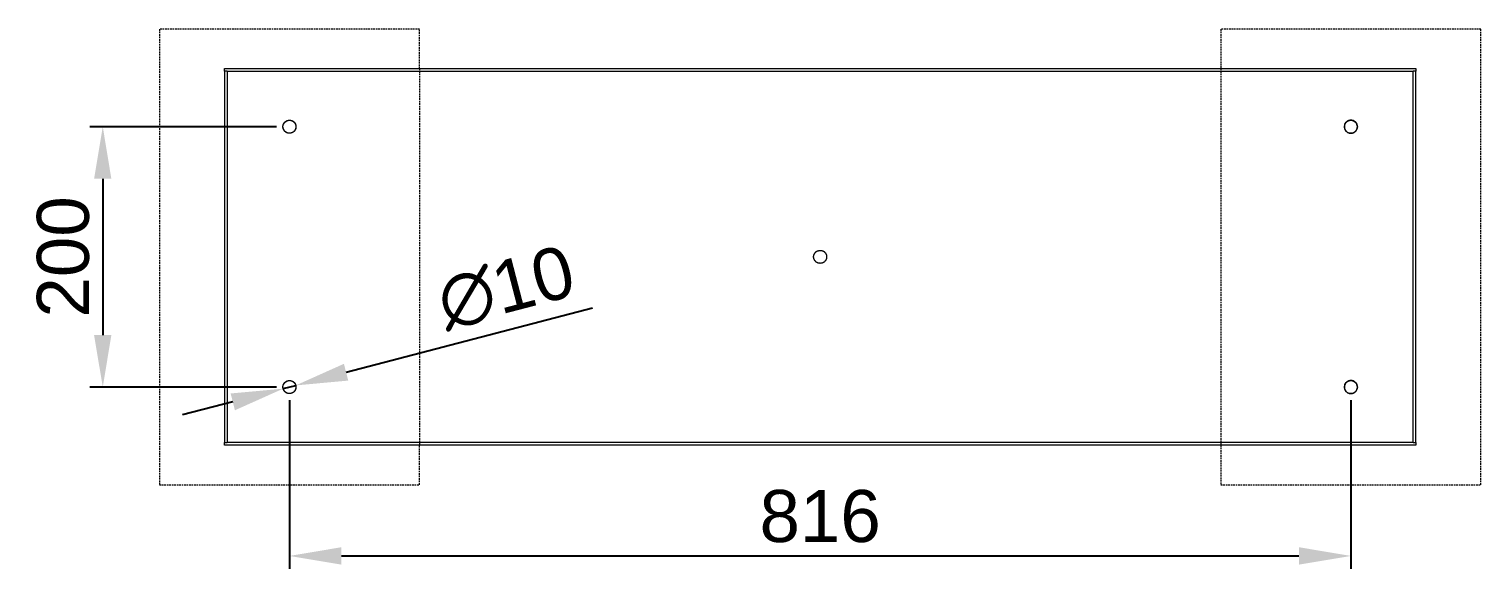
# Model space of a CAD drawing. Header units: millimetres. Extents: x -119 to 3638, y -51 to 1798.
# Drawn here: x 1394 to 2510, y 25 to 440 of the extents above; entities that cross this region are included whole.
import ezdxf

# ---------------------------------------------------------------- set-up
doc = ezdxf.new("R2010")
doc.units = ezdxf.units.MM
doc.linetypes.add('HIDDEN', pattern=[1.905, 1.27, -0.635])
for name, color, linetype, lineweight in [('ZANO_R', 7, 'Continuous', 0), ('ZANO_R_przerywana', 7, 'HIDDEN', 0), ('ZANO_W', 1, 'Continuous', 0)]:
    doc.layers.add(name, color=color, linetype=linetype, lineweight=lineweight)
doc.styles.add('Arial', font='arial.ttf')
doc.styles.get("Standard").update_dxf_attribs({"font": 'ARIALUNI.TTF'})
doc.dimstyles.new('pl i ang', dxfattribs={"dimtxt": 50, "dimasz": 50, "dimexe": 1.25, "dimexo": 0.625, "dimgap": 10, "dimtad": 1, "dimtoh": 1, "dimtxsty": 'Standard', "dimcen": 2.5, "dimclrd": 1, "dimclre": 1, "dimclrt": 1, "dimadec": 0, "dimazin": 0, "dimtfac": 1, "dimtmove": 0, "dimatfit": 3, "dimfxl": 1, "dimarcsym": 1})

# ---------------------------------------------------------------- blocks, each defined once
blk = doc.blocks.new('*D390')
at = {"layer": 'ZANO_W', "color": 1, "lineweight": -2}
for p, q in [((1583.8, 365.1), (1440.3, 365.1)), ((1450.3, 325.1), (1450.3, 205.1)), ((1583.8, 165.1), (1440.3, 165.1))]:
    blk.add_line(p, q, dxfattribs=at)
at = {"layer": 'ZANO_W', "color": 1}
for points in [[(1456.9, 325.1), (1443.6, 325.1), (1450.3, 365.1)], [(1443.6, 205.1), (1456.9, 205.1), (1450.3, 165.1)]]:
    blk.add_solid(points, dxfattribs=at)
at = {"layer": 'ZANO_W', "color": 1, "insert": (1419.9, 265.1), "char_height": 40, "attachment_point": 5, "rotation": 90, "style": 'Arial'}
blk.add_mtext('200', dxfattribs=at)
blk = doc.blocks.new('*D391')
at = {"layer": 'ZANO_W', "color": 1, "lineweight": -2}
for p, q in [((1593.8, 155.1), (1593.8, 25.4)), ((2409.8, 155.1), (2409.8, 25.4)), ((1633.8, 35.4), (2369.8, 35.4))]:
    blk.add_line(p, q, dxfattribs=at)
at = {"layer": 'ZANO_W', "color": 1}
for points in [[(1633.8, 42.1), (1633.8, 28.7), (1593.8, 35.4)], [(2369.8, 28.7), (2369.8, 42.1), (2409.8, 35.4)]]:
    blk.add_solid(points, dxfattribs=at)
at = {"layer": 'ZANO_W', "color": 1, "insert": (2001.8, 65.8), "char_height": 40, "attachment_point": 5, "style": 'Arial'}
blk.add_mtext('816', dxfattribs=at)
blk = doc.blocks.new('*D392')
at = {"layer": 'ZANO_W', "color": 1, "lineweight": -2}
for p, q in [((1637.3, 176.5), (1826.8, 225.9)), ((1589, 163.9), (1598.6, 166.4)), ((1550.3, 153.8), (1511.6, 143.7))]:
    blk.add_line(p, q, dxfattribs=at)
at = {"layer": 'ZANO_W', "color": 1}
for points in [[(1635.7, 183), (1639, 170.1), (1598.6, 166.4)], [(1551.9, 147.3), (1548.6, 160.2), (1589, 163.9)]]:
    blk.add_solid(points, dxfattribs=at)
at = {"layer": 'ZANO_W', "color": 1, "insert": (1760.4, 241.2), "char_height": 40, "attachment_point": 5, "rotation": 14.6137, "style": 'Arial'}
blk.add_mtext('∅10', dxfattribs=at)

msp = doc.modelspace()

# ---------------------------------------------------------------- linework, layer by layer
at = {"layer": 'ZANO_R'}
for p, q in [((1543.8, 407.7), (1543.8, 409.8)), ((1543.8, 409.8), (2459.8, 409.8)), ((1543.8, 407.7), (1543.8, 122.6)), ((1545.8, 407.7), (1543.8, 407.7)), ((1545.8, 407.7), (2457.8, 407.7)), ((1545.8, 407.7), (1545.8, 122.6)), ((2459.8, 407.7), (2457.8, 407.7)), ((2457.8, 122.6), (2457.8, 407.7)), ((2459.8, 409.8), (2459.8, 407.7)), ((2459.8, 122.6), (2459.8, 407.7)), ((1589.9, 368.2), (1590, 368.4)), ((1590, 368.4), (1590.1, 368.5)), ((1590.1, 368.5), (1590.2, 368.6)), ((1590.2, 368.6), (1590.3, 368.8)), ((1590.3, 368.8), (1590.5, 368.9)), ((1590.5, 368.9), (1590.6, 369)), ((1590.6, 369), (1590.7, 369.1)), ((1590.7, 369.1), (1590.9, 369.2)), ((1590.9, 369.2), (1591, 369.3)), ((1591, 369.3), (1591.2, 369.4)), ((1591.2, 369.4), (1591.3, 369.5)), ((1591.3, 369.5), (1591.5, 369.6)), ((1591.5, 369.6), (1591.6, 369.7)), ((1591.6, 369.7), (1591.8, 369.7)), ((1591.8, 369.7), (1592, 369.8)), ((1592, 369.8), (1592.1, 369.9)), ((1592.1, 369.9), (1592.3, 369.9)), ((1592.3, 369.9), (1592.5, 370)), ((1592.5, 370), (1592.6, 370)), ((1592.6, 370), (1592.8, 370)), ((1592.8, 370), (1593, 370.1)), ((1593, 370.1), (1593.1, 370.1)), ((1593.1, 370.1), (1593.3, 370.1)), ((1593.3, 370.1), (1593.5, 370.1)), ((1593.5, 370.1), (1593.7, 370.1)), ((1593.7, 370.1), (1593.8, 370.1)), ((1593.8, 370.1), (1594, 370.1)), ((1594, 370.1), (1594.2, 370.1)), ((1594.2, 370.1), (1594.4, 370.1)), ((1594.4, 370.1), (1594.5, 370.1)), ((1594.5, 370.1), (1594.7, 370.1)), ((1594.7, 370.1), (1594.9, 370)), ((1594.9, 370), (1595, 370)), ((1595, 370), (1595.2, 369.9)), ((1595.2, 369.9), (1595.4, 369.9)), ((1595.4, 369.9), (1595.5, 369.8)), ((1595.5, 369.8), (1595.7, 369.8)), ((1595.7, 369.8), (1595.9, 369.7)), ((1595.9, 369.7), (1596, 369.6)), ((1596, 369.6), (1596.2, 369.6)), ((1596.2, 369.6), (1596.3, 369.5)), ((1596.3, 369.5), (1596.5, 369.4)), ((1596.5, 369.4), (1596.6, 369.3)), ((1596.6, 369.3), (1596.8, 369.2)), ((1596.8, 369.2), (1596.9, 369.1)), ((1596.9, 369.1), (1597, 369)), ((1597, 369), (1597.2, 368.8)), ((1597.2, 368.8), (1597.3, 368.7)), ((1597.3, 368.7), (1597.4, 368.6)), ((1597.4, 368.6), (1597.5, 368.5)), ((1597.5, 368.5), (1597.7, 368.3)), ((2406.1, 368.5), (2406, 368.3)), ((2406.2, 368.6), (2406.1, 368.5)), ((2406.3, 368.7), (2406.2, 368.6)), ((2406.4, 368.8), (2406.3, 368.7)), ((2406.6, 369), (2406.4, 368.8)), ((2406.7, 369.1), (2406.6, 369)), ((2406.8, 369.2), (2406.7, 369.1)), ((2407, 369.3), (2406.8, 369.2)), ((2407.1, 369.4), (2407, 369.3)), ((2407.3, 369.5), (2407.1, 369.4)), ((2407.4, 369.6), (2407.3, 369.5)), ((2407.6, 369.6), (2407.4, 369.6)), ((2407.7, 369.7), (2407.6, 369.6)), ((2407.9, 369.8), (2407.7, 369.7)), ((2408.1, 369.8), (2407.9, 369.8)), ((2408.2, 369.9), (2408.1, 369.8)), ((2408.4, 369.9), (2408.2, 369.9)), ((2408.6, 370), (2408.4, 369.9)), ((2408.7, 370), (2408.6, 370)), ((2408.9, 370.1), (2408.7, 370)), ((2409.1, 370.1), (2408.9, 370.1)), ((2409.3, 370.1), (2409.1, 370.1)), ((2409.4, 370.1), (2409.3, 370.1)), ((2409.6, 370.1), (2409.4, 370.1)), ((2409.8, 370.1), (2409.6, 370.1)), ((2410, 370.1), (2409.8, 370.1)), ((2410.1, 370.1), (2410, 370.1)), ((2410.3, 370.1), (2410.1, 370.1)), ((2410.5, 370.1), (2410.3, 370.1)), ((2410.6, 370.1), (2410.5, 370.1)), ((2410.8, 370), (2410.6, 370.1)), ((2411, 370), (2410.8, 370)), ((2411.2, 370), (2411, 370)), ((2411.3, 369.9), (2411.2, 370)), ((2411.5, 369.9), (2411.3, 369.9)), ((2411.7, 369.8), (2411.5, 369.9)), ((2411.8, 369.7), (2411.7, 369.8)), ((2412, 369.7), (2411.8, 369.7)), ((2412.1, 369.6), (2412, 369.7)), ((2412.3, 369.5), (2412.1, 369.6)), ((2412.4, 369.4), (2412.3, 369.5)), ((2412.6, 369.3), (2412.4, 369.4)), ((2412.7, 369.2), (2412.6, 369.3)), ((2412.9, 369.1), (2412.7, 369.2)), ((2413, 369), (2412.9, 369.1)), ((2413.1, 368.9), (2413, 369)), ((2413.3, 368.8), (2413.1, 368.9)), ((2413.4, 368.6), (2413.3, 368.8)), ((2413.5, 368.5), (2413.4, 368.6)), ((2413.6, 368.4), (2413.5, 368.5)), ((2413.7, 368.2), (2413.6, 368.4)), ((1588.8, 365.7), (1588.9, 365.9)), ((1588.8, 365.6), (1588.8, 365.7)), ((1588.8, 365.4), (1588.8, 365.6)), ((1588.8, 365.2), (1588.8, 365.4)), ((1588.8, 365.1), (1588.8, 365.2)), ((1588.8, 364.9), (1588.8, 365.1)), ((1588.8, 364.7), (1588.8, 364.9)), ((1588.8, 364.6), (1588.8, 364.7)), ((1588.9, 364.4), (1588.8, 364.6)), ((1588.9, 366.2), (1589, 366.4)), ((1588.9, 366.1), (1588.9, 366.2)), ((1588.9, 365.9), (1588.9, 366.1)), ((1588.9, 364.2), (1588.9, 364.4)), ((1588.9, 364), (1588.9, 364.2)), ((1589, 363.9), (1588.9, 364)), ((1589, 366.6), (1589.1, 366.7)), ((1589, 366.4), (1589, 366.6)), ((1589, 363.7), (1589, 363.9)), ((1589.1, 363.6), (1589, 363.7)), ((1589.1, 366.9), (1589.2, 367.1)), ((1589.1, 366.7), (1589.1, 366.9)), ((1589.1, 363.4), (1589.1, 363.6)), ((1589.2, 363.2), (1589.1, 363.4)), ((1589.2, 367.1), (1589.3, 367.2)), ((1589.3, 363.1), (1589.2, 363.2)), ((1589.3, 367.4), (1589.4, 367.5)), ((1589.3, 367.2), (1589.3, 367.4)), ((1589.3, 362.9), (1589.3, 363.1)), ((1589.4, 362.8), (1589.3, 362.9)), ((1589.4, 367.5), (1589.5, 367.7)), ((1589.5, 362.6), (1589.4, 362.8)), ((1589.5, 367.7), (1589.6, 367.8)), ((1589.6, 362.5), (1589.5, 362.6)), ((1589.6, 367.8), (1589.7, 368)), ((1589.7, 362.3), (1589.6, 362.5)), ((1589.7, 368), (1589.8, 368.1)), ((1589.8, 362.2), (1589.7, 362.3)), ((1589.8, 368.1), (1589.9, 368.2)), ((1589.9, 362.1), (1589.8, 362.2)), ((1590, 361.9), (1589.9, 362.1)), ((1590.1, 361.8), (1590, 361.9)), ((1590.2, 361.7), (1590.1, 361.8)), ((1590.3, 361.6), (1590.2, 361.7)), ((1590.5, 361.4), (1590.3, 361.6)), ((1590.6, 361.3), (1590.5, 361.4)), ((1590.7, 361.2), (1590.6, 361.3)), ((1590.9, 361.1), (1590.7, 361.2)), ((1591, 361), (1590.9, 361.1)), ((1591.1, 360.9), (1591, 361)), ((1591.3, 360.8), (1591.1, 360.9)), ((1591.4, 360.7), (1591.3, 360.8)), ((1591.6, 360.7), (1591.4, 360.7)), ((1591.7, 360.6), (1591.6, 360.7)), ((1591.9, 360.5), (1591.7, 360.6)), ((1592, 360.5), (1591.9, 360.5)), ((1592.2, 360.4), (1592, 360.5)), ((1592.4, 360.4), (1592.2, 360.4)), ((1592.5, 360.3), (1592.4, 360.4)), ((1592.7, 360.3), (1592.5, 360.3)), ((1592.9, 360.2), (1592.7, 360.3)), ((1593, 360.2), (1592.9, 360.2)), ((1593.2, 360.2), (1593, 360.2)), ((1593.4, 360.2), (1593.2, 360.2)), ((1593.5, 360.2), (1593.4, 360.2)), ((1593.7, 360.1), (1593.5, 360.2)), ((1593.9, 360.1), (1593.7, 360.1)), ((1594.1, 360.2), (1593.9, 360.1)), ((1594.2, 360.2), (1594.1, 360.2)), ((1594.4, 360.2), (1594.2, 360.2)), ((1594.6, 360.2), (1594.4, 360.2)), ((1594.7, 360.2), (1594.6, 360.2)), ((1594.9, 360.3), (1594.7, 360.2)), ((1595.1, 360.3), (1594.9, 360.3)), ((1595.2, 360.4), (1595.1, 360.3)), ((1595.4, 360.4), (1595.2, 360.4)), ((1595.6, 360.5), (1595.4, 360.4)), ((1595.7, 360.5), (1595.6, 360.5)), ((1595.9, 360.6), (1595.7, 360.5)), ((1596, 360.7), (1595.9, 360.6)), ((1596.2, 360.7), (1596, 360.7)), ((1596.3, 360.8), (1596.2, 360.7)), ((1596.5, 360.9), (1596.3, 360.8)), ((1596.6, 361), (1596.5, 360.9)), ((1596.8, 361.1), (1596.6, 361)), ((1596.9, 361.2), (1596.8, 361.1)), ((1597, 361.3), (1596.9, 361.2)), ((1597.2, 361.4), (1597, 361.3)), ((1597.3, 361.6), (1597.2, 361.4)), ((1597.4, 361.7), (1597.3, 361.6)), ((1597.5, 361.8), (1597.4, 361.7)), ((1597.6, 361.9), (1597.5, 361.8)), ((1597.7, 362.1), (1597.6, 361.9)), ((1597.7, 368.3), (1597.8, 368.2)), ((1597.8, 362.2), (1597.7, 362.1)), ((1597.8, 368.2), (1597.9, 368.1)), ((1597.9, 362.3), (1597.8, 362.2)), ((1597.9, 368.1), (1598, 367.9)), ((1598, 362.5), (1597.9, 362.3)), ((1598, 367.9), (1598.1, 367.8)), ((1598.1, 362.6), (1598, 362.5)), ((1598.1, 367.8), (1598.1, 367.6)), ((1598.1, 367.6), (1598.2, 367.5)), ((1598.2, 362.8), (1598.1, 362.6)), ((1598.2, 367.5), (1598.3, 367.3)), ((1598.3, 362.9), (1598.2, 362.8)), ((1598.3, 367.3), (1598.4, 367.2)), ((1598.4, 363.1), (1598.3, 362.9)), ((1598.4, 367.2), (1598.4, 367)), ((1598.4, 367), (1598.5, 366.8)), ((1598.5, 363.4), (1598.4, 363.3)), ((1598.4, 363.3), (1598.4, 363.1)), ((1598.5, 366.8), (1598.6, 366.7)), ((1598.6, 363.6), (1598.5, 363.4)), ((1598.6, 366.7), (1598.6, 366.5)), ((1598.6, 366.5), (1598.7, 366.3)), ((1598.7, 364.1), (1598.6, 363.9)), ((1598.6, 363.9), (1598.6, 363.7)), ((1598.6, 363.7), (1598.6, 363.6)), ((1598.7, 366.3), (1598.7, 366.2)), ((1598.7, 366.2), (1598.7, 366)), ((1598.7, 366), (1598.8, 365.8)), ((1598.8, 364.4), (1598.7, 364.3)), ((1598.7, 364.3), (1598.7, 364.1)), ((1598.8, 365.8), (1598.8, 365.6)), ((1598.8, 365.6), (1598.8, 365.5)), ((1598.8, 365.5), (1598.8, 365.3)), ((1598.8, 365.3), (1598.8, 365.1)), ((1598.8, 365.1), (1598.8, 364.9)), ((1598.8, 364.9), (1598.8, 364.8)), ((1598.8, 364.8), (1598.8, 364.6)), ((1598.8, 364.6), (1598.8, 364.4)), ((2404.9, 366), (2404.8, 365.8)), ((2404.8, 365.8), (2404.8, 365.6)), ((2404.8, 365.6), (2404.8, 365.5)), ((2404.8, 365.5), (2404.8, 365.3)), ((2404.8, 365.3), (2404.8, 365.1)), ((2404.8, 365.1), (2404.8, 364.9)), ((2404.8, 364.9), (2404.8, 364.8)), ((2404.8, 364.8), (2404.8, 364.6)), ((2404.8, 364.6), (2404.9, 364.4)), ((2405, 366.5), (2404.9, 366.3)), ((2404.9, 366.3), (2404.9, 366.2)), ((2404.9, 366.2), (2404.9, 366)), ((2404.9, 364.4), (2404.9, 364.3)), ((2404.9, 364.3), (2404.9, 364.1)), ((2404.9, 364.1), (2405, 363.9)), ((2405.1, 366.8), (2405, 366.7)), ((2405, 366.7), (2405, 366.5)), ((2405, 363.9), (2405, 363.7)), ((2405, 363.7), (2405.1, 363.6)), ((2405.2, 367), (2405.1, 366.8)), ((2405.1, 363.6), (2405.1, 363.4)), ((2405.1, 363.4), (2405.2, 363.3)), ((2405.3, 367.3), (2405.2, 367.2)), ((2405.2, 367.2), (2405.2, 367)), ((2405.2, 363.3), (2405.2, 363.1)), ((2405.2, 363.1), (2405.3, 362.9)), ((2405.4, 367.5), (2405.3, 367.3)), ((2405.3, 362.9), (2405.4, 362.8)), ((2405.5, 367.6), (2405.4, 367.5)), ((2405.4, 362.8), (2405.5, 362.6)), ((2405.6, 367.8), (2405.5, 367.6)), ((2405.5, 362.6), (2405.6, 362.5)), ((2405.7, 368.1), (2405.6, 367.9)), ((2405.6, 367.9), (2405.6, 367.8)), ((2405.6, 362.5), (2405.7, 362.3)), ((2405.8, 368.2), (2405.7, 368.1)), ((2405.7, 362.3), (2405.8, 362.2)), ((2406, 368.3), (2405.8, 368.2)), ((2405.8, 362.2), (2405.9, 362.1)), ((2405.9, 362.1), (2406, 361.9)), ((2406, 361.9), (2406.1, 361.8)), ((2406.1, 361.8), (2406.2, 361.7)), ((2406.2, 361.7), (2406.3, 361.6)), ((2406.3, 361.6), (2406.5, 361.4)), ((2406.5, 361.4), (2406.6, 361.3)), ((2406.6, 361.3), (2406.7, 361.2)), ((2406.7, 361.2), (2406.9, 361.1)), ((2406.9, 361.1), (2407, 361)), ((2407, 361), (2407.1, 360.9)), ((2407.1, 360.9), (2407.3, 360.8)), ((2407.3, 360.8), (2407.4, 360.7)), ((2407.4, 360.7), (2407.6, 360.7)), ((2407.6, 360.7), (2407.7, 360.6)), ((2407.7, 360.6), (2407.9, 360.5)), ((2407.9, 360.5), (2408, 360.5)), ((2408, 360.5), (2408.2, 360.4)), ((2408.2, 360.4), (2408.4, 360.4)), ((2408.4, 360.4), (2408.5, 360.3)), ((2408.5, 360.3), (2408.7, 360.3)), ((2408.7, 360.3), (2408.9, 360.2)), ((2408.9, 360.2), (2409, 360.2)), ((2409, 360.2), (2409.2, 360.2)), ((2409.2, 360.2), (2409.4, 360.2)), ((2409.4, 360.2), (2409.5, 360.2)), ((2409.5, 360.2), (2409.7, 360.1)), ((2409.7, 360.1), (2409.9, 360.1)), ((2409.9, 360.1), (2410.1, 360.2)), ((2410.1, 360.2), (2410.2, 360.2)), ((2410.2, 360.2), (2410.4, 360.2)), ((2410.4, 360.2), (2410.6, 360.2)), ((2410.6, 360.2), (2410.7, 360.2)), ((2410.7, 360.2), (2410.9, 360.3)), ((2410.9, 360.3), (2411.1, 360.3)), ((2411.1, 360.3), (2411.2, 360.4)), ((2411.2, 360.4), (2411.4, 360.4)), ((2411.4, 360.4), (2411.6, 360.5)), ((2411.6, 360.5), (2411.7, 360.5)), ((2411.7, 360.5), (2411.9, 360.6)), ((2411.9, 360.6), (2412, 360.7)), ((2412, 360.7), (2412.2, 360.7)), ((2412.2, 360.7), (2412.3, 360.8)), ((2412.3, 360.8), (2412.5, 360.9)), ((2412.5, 360.9), (2412.6, 361)), ((2412.6, 361), (2412.8, 361.1)), ((2412.8, 361.1), (2412.9, 361.2)), ((2412.9, 361.2), (2413, 361.3)), ((2413, 361.3), (2413.2, 361.4)), ((2413.2, 361.4), (2413.3, 361.6)), ((2413.3, 361.6), (2413.4, 361.7)), ((2413.4, 361.7), (2413.5, 361.8)), ((2413.5, 361.8), (2413.6, 361.9)), ((2413.6, 361.9), (2413.7, 362.1)), ((2413.8, 368.1), (2413.7, 368.2)), ((2413.7, 362.1), (2413.8, 362.2)), ((2413.9, 368), (2413.8, 368.1)), ((2413.8, 362.2), (2413.9, 362.3)), ((2414, 367.8), (2413.9, 368)), ((2413.9, 362.3), (2414, 362.5)), ((2414.1, 367.7), (2414, 367.8)), ((2414, 362.5), (2414.1, 362.6)), ((2414.2, 367.5), (2414.1, 367.7)), ((2414.1, 362.6), (2414.2, 362.8)), ((2414.3, 367.4), (2414.2, 367.5)), ((2414.2, 362.8), (2414.3, 362.9)), ((2414.4, 367.2), (2414.3, 367.4)), ((2414.3, 362.9), (2414.4, 363.1)), ((2414.4, 367.1), (2414.4, 367.2)), ((2414.5, 366.9), (2414.4, 367.1)), ((2414.4, 363.2), (2414.5, 363.4)), ((2414.4, 363.1), (2414.4, 363.2)), ((2414.5, 366.7), (2414.5, 366.9)), ((2414.6, 366.6), (2414.5, 366.7)), ((2414.5, 363.6), (2414.6, 363.7)), ((2414.5, 363.4), (2414.5, 363.6)), ((2414.6, 366.4), (2414.6, 366.6)), ((2414.7, 366.2), (2414.6, 366.4)), ((2414.6, 363.9), (2414.7, 364)), ((2414.6, 363.7), (2414.6, 363.9)), ((2414.7, 366.1), (2414.7, 366.2)), ((2414.7, 365.9), (2414.7, 366.1)), ((2414.8, 365.7), (2414.7, 365.9)), ((2414.7, 364.4), (2414.8, 364.6)), ((2414.7, 364.2), (2414.7, 364.4)), ((2414.7, 364), (2414.7, 364.2)), ((2414.8, 365.6), (2414.8, 365.7)), ((2414.8, 365.4), (2414.8, 365.6)), ((2414.8, 365.2), (2414.8, 365.4)), ((2414.8, 365.1), (2414.8, 365.2)), ((2414.8, 364.9), (2414.8, 365.1)), ((2414.8, 364.7), (2414.8, 364.9)), ((2414.8, 364.6), (2414.8, 364.7)), ((1997.5, 267.8), (1997.6, 267.9)), ((1997.6, 267.9), (1997.7, 268.1)), ((1997.7, 268.1), (1997.8, 268.2)), ((1997.8, 268.2), (1997.9, 268.3)), ((1997.9, 268.3), (1998.1, 268.5)), ((1998.1, 268.5), (1998.2, 268.6)), ((1998.2, 268.6), (1998.3, 268.7)), ((1998.3, 268.7), (1998.4, 268.8)), ((1998.4, 268.8), (1998.6, 268.9)), ((1998.6, 268.9), (1998.7, 269.1)), ((1998.7, 269.1), (1998.8, 269.2)), ((1998.8, 269.2), (1999, 269.3)), ((1999, 269.3), (1999.1, 269.4)), ((1999.1, 269.4), (1999.3, 269.4)), ((1999.3, 269.4), (1999.4, 269.5)), ((1999.4, 269.5), (1999.6, 269.6)), ((1999.6, 269.6), (1999.7, 269.7)), ((1999.7, 269.7), (1999.9, 269.8)), ((1999.9, 269.8), (2000, 269.8)), ((2000, 269.8), (2000.2, 269.9)), ((2000.2, 269.9), (2000.4, 269.9)), ((2000.4, 269.9), (2000.5, 270)), ((2000.5, 270), (2000.7, 270)), ((2000.7, 270), (2000.9, 270.1)), ((2000.9, 270.1), (2001, 270.1)), ((2001, 270.1), (2001.2, 270.1)), ((2001.2, 270.1), (2001.4, 270.1)), ((2001.4, 270.1), (2001.5, 270.1)), ((2001.5, 270.1), (2001.7, 270.1)), ((2001.7, 270.1), (2001.9, 270.1)), ((2001.9, 270.1), (2002.1, 270.1)), ((2002.1, 270.1), (2002.2, 270.1)), ((2002.2, 270.1), (2002.4, 270.1)), ((2002.4, 270.1), (2002.6, 270.1)), ((2002.6, 270.1), (2002.7, 270.1)), ((2002.7, 270.1), (2002.9, 270)), ((2002.9, 270), (2003.1, 270)), ((2003.1, 270), (2003.3, 269.9)), ((2003.3, 269.9), (2003.4, 269.9)), ((2003.4, 269.9), (2003.6, 269.8)), ((2003.6, 269.8), (2003.7, 269.8)), ((2003.7, 269.8), (2003.9, 269.7)), ((2003.9, 269.7), (2004.1, 269.6)), ((2004.1, 269.6), (2004.2, 269.5)), ((2004.2, 269.5), (2004.4, 269.4)), ((2004.4, 269.4), (2004.5, 269.4)), ((2004.5, 269.4), (2004.6, 269.3)), ((2004.6, 269.3), (2004.8, 269.2)), ((2004.8, 269.2), (2004.9, 269.1)), ((2004.9, 269.1), (2005.1, 268.9)), ((2005.1, 268.9), (2005.2, 268.8)), ((2005.2, 268.8), (2005.3, 268.7)), ((2005.3, 268.7), (2005.4, 268.6)), ((2005.4, 268.6), (2005.5, 268.5)), ((2005.5, 268.5), (2005.7, 268.3)), ((2005.7, 268.3), (2005.8, 268.2)), ((2005.8, 268.2), (2005.9, 268.1)), ((2005.9, 268.1), (2006, 267.9)), ((2006, 267.9), (2006.1, 267.8)), ((1996.8, 265.7), (1996.9, 265.8)), ((1996.8, 265.5), (1996.8, 265.7)), ((1996.8, 265.3), (1996.8, 265.5)), ((1996.8, 265.1), (1996.8, 265.3)), ((1996.8, 265), (1996.8, 265.1)), ((1996.8, 264.8), (1996.8, 265)), ((1996.8, 264.6), (1996.8, 264.8)), ((1996.9, 264.5), (1996.8, 264.6)), ((1996.9, 266.3), (1997, 266.5)), ((1996.9, 266.2), (1996.9, 266.3)), ((1996.9, 266), (1996.9, 266.2)), ((1996.9, 265.8), (1996.9, 266)), ((1996.9, 264.3), (1996.9, 264.5)), ((1996.9, 264.1), (1996.9, 264.3)), ((1996.9, 264), (1996.9, 264.1)), ((1997, 263.8), (1996.9, 264)), ((1997, 266.7), (1997.1, 266.8)), ((1997, 266.5), (1997, 266.7)), ((1997, 263.6), (1997, 263.8)), ((1997.1, 263.5), (1997, 263.6)), ((1997.1, 266.8), (1997.2, 267)), ((1997.2, 263.3), (1997.1, 263.5)), ((1997.2, 267.2), (1997.3, 267.3)), ((1997.2, 267), (1997.2, 267.2)), ((1997.2, 263.1), (1997.2, 263.3)), ((1997.3, 263), (1997.2, 263.1)), ((1997.3, 267.3), (1997.4, 267.5)), ((1997.4, 262.8), (1997.3, 263)), ((1997.4, 267.5), (1997.5, 267.6)), ((1997.5, 262.7), (1997.4, 262.8)), ((1997.5, 267.6), (1997.5, 267.8)), ((1997.5, 262.5), (1997.5, 262.7)), ((1997.6, 262.4), (1997.5, 262.5)), ((1997.7, 262.2), (1997.6, 262.4)), ((1997.8, 262.1), (1997.7, 262.2)), ((1997.9, 262), (1997.8, 262.1)), ((1998.1, 261.8), (1997.9, 262)), ((1998.2, 261.7), (1998.1, 261.8)), ((1998.3, 261.6), (1998.2, 261.7)), ((1998.4, 261.5), (1998.3, 261.6)), ((1998.6, 261.3), (1998.4, 261.5)), ((1998.7, 261.2), (1998.6, 261.3)), ((1998.8, 261.1), (1998.7, 261.2)), ((1999, 261), (1998.8, 261.1)), ((1999.1, 260.9), (1999, 261)), ((1999.3, 260.8), (1999.1, 260.9)), ((1999.4, 260.8), (1999.3, 260.8)), ((1999.6, 260.7), (1999.4, 260.8)), ((1999.7, 260.6), (1999.6, 260.7)), ((1999.9, 260.5), (1999.7, 260.6)), ((2000, 260.5), (1999.9, 260.5)), ((2000.2, 260.4), (2000, 260.5)), ((2000.4, 260.4), (2000.2, 260.4)), ((2000.5, 260.3), (2000.4, 260.4)), ((2000.7, 260.3), (2000.5, 260.3)), ((2000.9, 260.2), (2000.7, 260.3)), ((2001, 260.2), (2000.9, 260.2)), ((2001.2, 260.2), (2001, 260.2)), ((2001.4, 260.2), (2001.2, 260.2)), ((2001.5, 260.2), (2001.4, 260.2)), ((2001.7, 260.1), (2001.5, 260.2)), ((2001.9, 260.1), (2001.7, 260.1)), ((2002.1, 260.2), (2001.9, 260.1)), ((2002.2, 260.2), (2002.1, 260.2)), ((2002.4, 260.2), (2002.2, 260.2)), ((2002.6, 260.2), (2002.4, 260.2)), ((2002.7, 260.2), (2002.6, 260.2)), ((2002.9, 260.3), (2002.7, 260.2)), ((2003.1, 260.3), (2002.9, 260.3)), ((2003.3, 260.4), (2003.1, 260.3)), ((2003.4, 260.4), (2003.3, 260.4)), ((2003.6, 260.5), (2003.4, 260.4)), ((2003.7, 260.5), (2003.6, 260.5)), ((2003.9, 260.6), (2003.7, 260.5)), ((2004.1, 260.7), (2003.9, 260.6)), ((2004.2, 260.8), (2004.1, 260.7)), ((2004.4, 260.8), (2004.2, 260.8)), ((2004.5, 260.9), (2004.4, 260.8)), ((2004.6, 261), (2004.5, 260.9)), ((2004.8, 261.1), (2004.6, 261)), ((2004.9, 261.2), (2004.8, 261.1)), ((2005.1, 261.3), (2004.9, 261.2)), ((2005.2, 261.5), (2005.1, 261.3)), ((2005.3, 261.6), (2005.2, 261.5)), ((2005.4, 261.7), (2005.3, 261.6)), ((2005.5, 261.8), (2005.4, 261.7)), ((2005.7, 262), (2005.5, 261.8)), ((2005.8, 262.1), (2005.7, 262)), ((2005.9, 262.2), (2005.8, 262.1)), ((2006, 262.4), (2005.9, 262.2)), ((2006.1, 262.5), (2006, 262.4)), ((2006.1, 267.8), (2006.1, 267.6)), ((2006.1, 267.6), (2006.2, 267.5)), ((2006.2, 262.8), (2006.1, 262.7)), ((2006.1, 262.7), (2006.1, 262.5)), ((2006.2, 267.5), (2006.3, 267.3)), ((2006.3, 263), (2006.2, 262.8)), ((2006.3, 267.3), (2006.4, 267.2)), ((2006.4, 263.1), (2006.3, 263)), ((2006.4, 267.2), (2006.4, 267)), ((2006.4, 267), (2006.5, 266.8)), ((2006.5, 263.5), (2006.4, 263.3)), ((2006.4, 263.3), (2006.4, 263.1)), ((2006.5, 266.8), (2006.6, 266.7)), ((2006.6, 263.6), (2006.5, 263.5)), ((2006.6, 266.7), (2006.6, 266.5)), ((2006.6, 266.5), (2006.7, 266.3)), ((2006.7, 264), (2006.6, 263.8)), ((2006.6, 263.8), (2006.6, 263.6)), ((2006.7, 266.3), (2006.7, 266.2)), ((2006.7, 266.2), (2006.7, 266)), ((2006.7, 266), (2006.8, 265.8)), ((2006.8, 264.5), (2006.7, 264.3)), ((2006.7, 264.3), (2006.7, 264.1)), ((2006.7, 264.1), (2006.7, 264)), ((2006.8, 265.8), (2006.8, 265.7)), ((2006.8, 265.7), (2006.8, 265.5)), ((2006.8, 265.5), (2006.8, 265.3)), ((2006.8, 265.3), (2006.8, 265.1)), ((2006.8, 265.1), (2006.8, 265)), ((2006.8, 265), (2006.8, 264.8)), ((2006.8, 264.8), (2006.8, 264.6)), ((2006.8, 264.6), (2006.8, 264.5)), ((1589.3, 167.4), (1589.4, 167.5)), ((1589.4, 167.5), (1589.5, 167.7)), ((1589.5, 167.7), (1589.6, 167.8)), ((1589.6, 167.8), (1589.7, 168)), ((1589.7, 168), (1589.8, 168.1)), ((1589.8, 168.1), (1589.9, 168.2)), ((1589.9, 168.2), (1590, 168.4)), ((1590, 168.4), (1590.1, 168.5)), ((1590.1, 168.5), (1590.2, 168.6)), ((1590.2, 168.6), (1590.3, 168.7)), ((1590.3, 168.7), (1590.5, 168.9)), ((1590.5, 168.9), (1590.6, 169)), ((1590.6, 169), (1590.7, 169.1)), ((1590.7, 169.1), (1590.9, 169.2)), ((1590.9, 169.2), (1591, 169.3)), ((1591, 169.3), (1591.1, 169.4)), ((1591.1, 169.4), (1591.3, 169.5)), ((1591.3, 169.5), (1591.4, 169.5)), ((1591.4, 169.5), (1591.6, 169.6)), ((1591.6, 169.6), (1591.7, 169.7)), ((1591.7, 169.7), (1591.9, 169.8)), ((1591.9, 169.8), (1592, 169.8)), ((1592, 169.8), (1592.2, 169.9)), ((1592.2, 169.9), (1592.4, 169.9)), ((1592.4, 169.9), (1592.5, 170)), ((1592.5, 170), (1592.7, 170)), ((1592.7, 170), (1592.9, 170.1)), ((1592.9, 170.1), (1593, 170.1)), ((1593, 170.1), (1593.2, 170.1)), ((1593.2, 170.1), (1593.4, 170.1)), ((1593.4, 170.1), (1593.5, 170.1)), ((1593.5, 170.1), (1593.7, 170.1)), ((1593.7, 170.1), (1593.9, 170.1)), ((1593.9, 170.1), (1594.1, 170.1)), ((1594.1, 170.1), (1594.2, 170.1)), ((1594.2, 170.1), (1594.4, 170.1)), ((1594.4, 170.1), (1594.6, 170.1)), ((1594.6, 170.1), (1594.7, 170.1)), ((1594.7, 170.1), (1594.9, 170)), ((1594.9, 170), (1595.1, 170)), ((1595.1, 170), (1595.2, 169.9)), ((1595.2, 169.9), (1595.4, 169.9)), ((1595.4, 169.9), (1595.6, 169.8)), ((1595.6, 169.8), (1595.7, 169.8)), ((1595.7, 169.8), (1595.9, 169.7)), ((1595.9, 169.7), (1596, 169.6)), ((1596, 169.6), (1596.2, 169.5)), ((1596.2, 169.5), (1596.3, 169.5)), ((1596.3, 169.5), (1596.5, 169.4)), ((1596.5, 169.4), (1596.6, 169.3)), ((1596.6, 169.3), (1596.8, 169.2)), ((1596.8, 169.2), (1596.9, 169.1)), ((1596.9, 169.1), (1597, 169)), ((1597, 169), (1597.2, 168.9)), ((1597.2, 168.9), (1597.3, 168.7)), ((1597.3, 168.7), (1597.4, 168.6)), ((1597.4, 168.6), (1597.5, 168.5)), ((1597.5, 168.5), (1597.6, 168.4)), ((1597.6, 168.4), (1597.7, 168.2)), ((1597.7, 168.2), (1597.8, 168.1)), ((1597.8, 168.1), (1597.9, 168)), ((1597.9, 168), (1598, 167.8)), ((1598, 167.8), (1598.1, 167.7)), ((1598.1, 167.7), (1598.2, 167.5)), ((1598.2, 167.5), (1598.3, 167.4)), ((2405.4, 167.5), (2405.3, 167.4)), ((2405.5, 167.7), (2405.4, 167.5)), ((2405.6, 167.8), (2405.5, 167.7)), ((2405.7, 168), (2405.6, 167.8)), ((2405.8, 168.1), (2405.7, 168)), ((2405.9, 168.2), (2405.8, 168.1)), ((2406, 168.4), (2405.9, 168.2)), ((2406.1, 168.5), (2406, 168.4)), ((2406.2, 168.6), (2406.1, 168.5)), ((2406.3, 168.7), (2406.2, 168.6)), ((2406.5, 168.9), (2406.3, 168.7)), ((2406.6, 169), (2406.5, 168.9)), ((2406.7, 169.1), (2406.6, 169)), ((2406.9, 169.2), (2406.7, 169.1)), ((2407, 169.3), (2406.9, 169.2)), ((2407.1, 169.4), (2407, 169.3)), ((2407.3, 169.5), (2407.1, 169.4)), ((2407.4, 169.5), (2407.3, 169.5)), ((2407.6, 169.6), (2407.4, 169.5)), ((2407.7, 169.7), (2407.6, 169.6)), ((2407.9, 169.8), (2407.7, 169.7)), ((2408, 169.8), (2407.9, 169.8)), ((2408.2, 169.9), (2408, 169.8)), ((2408.4, 169.9), (2408.2, 169.9)), ((2408.5, 170), (2408.4, 169.9)), ((2408.7, 170), (2408.5, 170)), ((2408.9, 170.1), (2408.7, 170)), ((2409, 170.1), (2408.9, 170.1)), ((2409.2, 170.1), (2409, 170.1)), ((2409.4, 170.1), (2409.2, 170.1)), ((2409.5, 170.1), (2409.4, 170.1)), ((2409.7, 170.1), (2409.5, 170.1)), ((2409.9, 170.1), (2409.7, 170.1)), ((2410.1, 170.1), (2409.9, 170.1)), ((2410.2, 170.1), (2410.1, 170.1)), ((2410.4, 170.1), (2410.2, 170.1)), ((2410.6, 170.1), (2410.4, 170.1)), ((2410.7, 170.1), (2410.6, 170.1)), ((2410.9, 170), (2410.7, 170.1)), ((2411.1, 170), (2410.9, 170)), ((2411.2, 169.9), (2411.1, 170)), ((2411.4, 169.9), (2411.2, 169.9)), ((2411.6, 169.8), (2411.4, 169.9)), ((2411.7, 169.8), (2411.6, 169.8)), ((2411.9, 169.7), (2411.7, 169.8)), ((2412, 169.6), (2411.9, 169.7)), ((2412.2, 169.5), (2412, 169.6)), ((2412.3, 169.5), (2412.2, 169.5)), ((2412.5, 169.4), (2412.3, 169.5)), ((2412.6, 169.3), (2412.5, 169.4)), ((2412.8, 169.2), (2412.6, 169.3)), ((2412.9, 169.1), (2412.8, 169.2)), ((2413, 169), (2412.9, 169.1)), ((2413.2, 168.9), (2413, 169)), ((2413.3, 168.7), (2413.2, 168.9)), ((2413.4, 168.6), (2413.3, 168.7)), ((2413.5, 168.5), (2413.4, 168.6)), ((2413.6, 168.4), (2413.5, 168.5)), ((2413.7, 168.2), (2413.6, 168.4)), ((2413.8, 168.1), (2413.7, 168.2)), ((2413.9, 168), (2413.8, 168.1)), ((2414, 167.8), (2413.9, 168)), ((2414.1, 167.7), (2414, 167.8)), ((2414.2, 167.5), (2414.1, 167.7)), ((2414.3, 167.4), (2414.2, 167.5)), ((1588.8, 165.7), (1588.9, 165.9)), ((1588.8, 165.6), (1588.8, 165.7)), ((1588.8, 165.4), (1588.8, 165.6)), ((1588.8, 165.2), (1588.8, 165.4)), ((1588.8, 165.1), (1588.8, 165.2)), ((1588.8, 164.9), (1588.8, 165.1)), ((1588.8, 164.7), (1588.8, 164.9)), ((1588.8, 164.6), (1588.8, 164.7)), ((1588.9, 164.4), (1588.8, 164.6)), ((1588.9, 166.2), (1589, 166.4)), ((1588.9, 166.1), (1588.9, 166.2)), ((1588.9, 165.9), (1588.9, 166.1)), ((1588.9, 164.2), (1588.9, 164.4)), ((1588.9, 164), (1588.9, 164.2)), ((1589, 163.9), (1588.9, 164)), ((1589, 166.6), (1589.1, 166.7)), ((1589, 166.4), (1589, 166.6)), ((1589, 163.7), (1589, 163.9)), ((1589.1, 163.6), (1589, 163.7)), ((1589.1, 166.9), (1589.2, 167.1)), ((1589.1, 166.7), (1589.1, 166.9)), ((1589.1, 163.4), (1589.1, 163.6)), ((1589.2, 163.2), (1589.1, 163.4)), ((1589.2, 167.1), (1589.3, 167.2)), ((1589.3, 163.1), (1589.2, 163.2)), ((1589.3, 167.2), (1589.3, 167.4)), ((1589.3, 162.9), (1589.3, 163.1)), ((1589.4, 162.8), (1589.3, 162.9)), ((1589.5, 162.6), (1589.4, 162.8)), ((1589.6, 162.5), (1589.5, 162.6)), ((1589.7, 162.3), (1589.6, 162.5)), ((1589.8, 162.2), (1589.7, 162.3)), ((1589.9, 162.1), (1589.8, 162.2)), ((1590, 161.9), (1589.9, 162.1)), ((1590.1, 161.8), (1590, 161.9)), ((1590.2, 161.7), (1590.1, 161.8)), ((1590.3, 161.6), (1590.2, 161.7)), ((1590.5, 161.4), (1590.3, 161.6)), ((1590.6, 161.3), (1590.5, 161.4)), ((1590.7, 161.2), (1590.6, 161.3)), ((1590.9, 161.1), (1590.7, 161.2)), ((1591, 161), (1590.9, 161.1)), ((1591.1, 160.9), (1591, 161)), ((1591.3, 160.8), (1591.1, 160.9)), ((1591.4, 160.7), (1591.3, 160.8)), ((1591.6, 160.7), (1591.4, 160.7)), ((1591.7, 160.6), (1591.6, 160.7)), ((1591.9, 160.5), (1591.7, 160.6)), ((1592, 160.5), (1591.9, 160.5)), ((1592.2, 160.4), (1592, 160.5)), ((1592.4, 160.4), (1592.2, 160.4)), ((1592.5, 160.3), (1592.4, 160.4)), ((1592.7, 160.3), (1592.5, 160.3)), ((1592.9, 160.2), (1592.7, 160.3)), ((1593, 160.2), (1592.9, 160.2)), ((1593.2, 160.2), (1593, 160.2)), ((1593.4, 160.2), (1593.2, 160.2)), ((1593.5, 160.2), (1593.4, 160.2)), ((1593.7, 160.1), (1593.5, 160.2)), ((1593.9, 160.1), (1593.7, 160.1)), ((1594.1, 160.2), (1593.9, 160.1)), ((1594.2, 160.2), (1594.1, 160.2)), ((1594.4, 160.2), (1594.2, 160.2)), ((1594.6, 160.2), (1594.4, 160.2)), ((1594.7, 160.2), (1594.6, 160.2)), ((1594.9, 160.3), (1594.7, 160.2)), ((1595.1, 160.3), (1594.9, 160.3)), ((1595.2, 160.4), (1595.1, 160.3)), ((1595.4, 160.4), (1595.2, 160.4)), ((1595.6, 160.5), (1595.4, 160.4)), ((1595.7, 160.5), (1595.6, 160.5)), ((1595.9, 160.6), (1595.7, 160.5)), ((1596, 160.7), (1595.9, 160.6)), ((1596.2, 160.7), (1596, 160.7)), ((1596.3, 160.8), (1596.2, 160.7)), ((1596.5, 160.9), (1596.3, 160.8)), ((1596.6, 161), (1596.5, 160.9)), ((1596.8, 161.1), (1596.6, 161)), ((1596.9, 161.2), (1596.8, 161.1)), ((1597, 161.3), (1596.9, 161.2)), ((1597.2, 161.4), (1597, 161.3)), ((1597.3, 161.6), (1597.2, 161.4)), ((1597.4, 161.7), (1597.3, 161.6)), ((1597.5, 161.8), (1597.4, 161.7)), ((1597.6, 161.9), (1597.5, 161.8)), ((1597.7, 162.1), (1597.6, 161.9)), ((1597.8, 162.2), (1597.7, 162.1)), ((1597.9, 162.3), (1597.8, 162.2)), ((1598, 162.5), (1597.9, 162.3)), ((1598.1, 162.6), (1598, 162.5)), ((1598.2, 162.8), (1598.1, 162.6)), ((1598.3, 162.9), (1598.2, 162.8)), ((1598.3, 167.4), (1598.4, 167.2)), ((1598.4, 163.1), (1598.3, 162.9)), ((1598.4, 167.2), (1598.4, 167.1)), ((1598.4, 167.1), (1598.5, 166.9)), ((1598.5, 163.4), (1598.4, 163.2)), ((1598.4, 163.2), (1598.4, 163.1)), ((1598.5, 166.9), (1598.5, 166.7)), ((1598.5, 166.7), (1598.6, 166.6)), ((1598.6, 163.7), (1598.5, 163.6)), ((1598.5, 163.6), (1598.5, 163.4)), ((1598.6, 166.6), (1598.6, 166.4)), ((1598.6, 166.4), (1598.7, 166.2)), ((1598.7, 164), (1598.6, 163.9)), ((1598.6, 163.9), (1598.6, 163.7)), ((1598.7, 166.2), (1598.7, 166.1)), ((1598.7, 166.1), (1598.7, 165.9)), ((1598.7, 165.9), (1598.8, 165.7)), ((1598.8, 164.6), (1598.7, 164.4)), ((1598.7, 164.4), (1598.7, 164.2)), ((1598.7, 164.2), (1598.7, 164)), ((1598.8, 165.7), (1598.8, 165.6)), ((1598.8, 165.6), (1598.8, 165.4)), ((1598.8, 165.4), (1598.8, 165.2)), ((1598.8, 165.2), (1598.8, 165.1)), ((1598.8, 165.1), (1598.8, 164.9)), ((1598.8, 164.9), (1598.8, 164.7)), ((1598.8, 164.7), (1598.8, 164.6)), ((2404.9, 165.9), (2404.8, 165.7)), ((2404.8, 165.7), (2404.8, 165.6)), ((2404.8, 165.6), (2404.8, 165.4)), ((2404.8, 165.4), (2404.8, 165.2)), ((2404.8, 165.2), (2404.8, 165.1)), ((2404.8, 165.1), (2404.8, 164.9)), ((2404.8, 164.9), (2404.8, 164.7)), ((2404.8, 164.7), (2404.8, 164.6)), ((2404.8, 164.6), (2404.9, 164.4)), ((2405, 166.4), (2404.9, 166.2)), ((2404.9, 166.2), (2404.9, 166.1)), ((2404.9, 166.1), (2404.9, 165.9)), ((2404.9, 164.4), (2404.9, 164.2)), ((2404.9, 164.2), (2404.9, 164)), ((2404.9, 164), (2405, 163.9)), ((2405.1, 166.7), (2405, 166.6)), ((2405, 166.6), (2405, 166.4)), ((2405, 163.9), (2405, 163.7)), ((2405, 163.7), (2405.1, 163.6)), ((2405.2, 167.1), (2405.1, 166.9)), ((2405.1, 166.9), (2405.1, 166.7)), ((2405.1, 163.6), (2405.1, 163.4)), ((2405.1, 163.4), (2405.2, 163.2)), ((2405.3, 167.2), (2405.2, 167.1)), ((2405.2, 163.2), (2405.3, 163.1)), ((2405.3, 167.4), (2405.3, 167.2)), ((2405.3, 163.1), (2405.3, 162.9)), ((2405.3, 162.9), (2405.4, 162.8)), ((2405.4, 162.8), (2405.5, 162.6)), ((2405.5, 162.6), (2405.6, 162.5)), ((2405.6, 162.5), (2405.7, 162.3)), ((2405.7, 162.3), (2405.8, 162.2)), ((2405.8, 162.2), (2405.9, 162.1)), ((2405.9, 162.1), (2406, 161.9)), ((2406, 161.9), (2406.1, 161.8)), ((2406.1, 161.8), (2406.2, 161.7)), ((2406.2, 161.7), (2406.3, 161.6)), ((2406.3, 161.6), (2406.5, 161.4)), ((2406.5, 161.4), (2406.6, 161.3)), ((2406.6, 161.3), (2406.7, 161.2)), ((2406.7, 161.2), (2406.9, 161.1)), ((2406.9, 161.1), (2407, 161)), ((2407, 161), (2407.1, 160.9)), ((2407.1, 160.9), (2407.3, 160.8)), ((2407.3, 160.8), (2407.4, 160.7)), ((2407.4, 160.7), (2407.6, 160.7)), ((2407.6, 160.7), (2407.7, 160.6)), ((2407.7, 160.6), (2407.9, 160.5)), ((2407.9, 160.5), (2408, 160.5)), ((2408, 160.5), (2408.2, 160.4)), ((2408.2, 160.4), (2408.4, 160.4)), ((2408.4, 160.4), (2408.5, 160.3)), ((2408.5, 160.3), (2408.7, 160.3)), ((2408.7, 160.3), (2408.9, 160.2)), ((2408.9, 160.2), (2409, 160.2)), ((2409, 160.2), (2409.2, 160.2)), ((2409.2, 160.2), (2409.4, 160.2)), ((2409.4, 160.2), (2409.5, 160.2)), ((2409.5, 160.2), (2409.7, 160.1)), ((2409.7, 160.1), (2409.9, 160.1)), ((2409.9, 160.1), (2410.1, 160.2)), ((2410.1, 160.2), (2410.2, 160.2)), ((2410.2, 160.2), (2410.4, 160.2)), ((2410.4, 160.2), (2410.6, 160.2)), ((2410.6, 160.2), (2410.7, 160.2)), ((2410.7, 160.2), (2410.9, 160.3)), ((2410.9, 160.3), (2411.1, 160.3)), ((2411.1, 160.3), (2411.2, 160.4)), ((2411.2, 160.4), (2411.4, 160.4)), ((2411.4, 160.4), (2411.6, 160.5)), ((2411.6, 160.5), (2411.7, 160.5)), ((2411.7, 160.5), (2411.9, 160.6)), ((2411.9, 160.6), (2412, 160.7)), ((2412, 160.7), (2412.2, 160.7)), ((2412.2, 160.7), (2412.3, 160.8)), ((2412.3, 160.8), (2412.5, 160.9)), ((2412.5, 160.9), (2412.6, 161)), ((2412.6, 161), (2412.8, 161.1)), ((2412.8, 161.1), (2412.9, 161.2)), ((2412.9, 161.2), (2413, 161.3)), ((2413, 161.3), (2413.2, 161.4)), ((2413.2, 161.4), (2413.3, 161.6)), ((2413.3, 161.6), (2413.4, 161.7)), ((2413.4, 161.7), (2413.5, 161.8)), ((2413.5, 161.8), (2413.6, 161.9)), ((2413.6, 161.9), (2413.7, 162.1)), ((2413.7, 162.1), (2413.8, 162.2)), ((2413.8, 162.2), (2413.9, 162.3)), ((2413.9, 162.3), (2414, 162.5)), ((2414, 162.5), (2414.1, 162.6)), ((2414.1, 162.6), (2414.2, 162.8)), ((2414.2, 162.8), (2414.3, 162.9)), ((2414.4, 167.2), (2414.3, 167.4)), ((2414.3, 162.9), (2414.4, 163.1)), ((2414.4, 167.1), (2414.4, 167.2)), ((2414.5, 166.9), (2414.4, 167.1)), ((2414.4, 163.2), (2414.5, 163.4)), ((2414.4, 163.1), (2414.4, 163.2)), ((2414.5, 166.7), (2414.5, 166.9)), ((2414.6, 166.6), (2414.5, 166.7)), ((2414.5, 163.6), (2414.6, 163.7)), ((2414.5, 163.4), (2414.5, 163.6)), ((2414.6, 166.4), (2414.6, 166.6)), ((2414.7, 166.2), (2414.6, 166.4)), ((2414.6, 163.9), (2414.7, 164)), ((2414.6, 163.7), (2414.6, 163.9)), ((2414.7, 166.1), (2414.7, 166.2)), ((2414.7, 165.9), (2414.7, 166.1)), ((2414.8, 165.7), (2414.7, 165.9)), ((2414.7, 164.4), (2414.8, 164.6)), ((2414.7, 164.2), (2414.7, 164.4)), ((2414.7, 164), (2414.7, 164.2)), ((2414.8, 165.6), (2414.8, 165.7)), ((2414.8, 165.4), (2414.8, 165.6)), ((2414.8, 165.2), (2414.8, 165.4)), ((2414.8, 165.1), (2414.8, 165.2)), ((2414.8, 164.9), (2414.8, 165.1)), ((2414.8, 164.7), (2414.8, 164.9)), ((2414.8, 164.6), (2414.8, 164.7)), ((1543.8, 120.5), (1543.8, 122.6)), ((1543.8, 122.6), (1545.8, 122.6)), ((2459.8, 120.5), (1543.8, 120.5)), ((2457.8, 122.6), (1545.8, 122.6)), ((2457.8, 122.6), (2459.8, 122.6)), ((2459.8, 122.6), (2459.8, 120.5))]:
    msp.add_line(p, q, dxfattribs=at)
for centre in [(1593.8, 365.1), (2409.8, 365.1), (1593.8, 165.1), (2409.8, 165.1)]:
    msp.add_circle(centre, 5, dxfattribs=at)
at = {"layer": 'ZANO_R_przerywana'}
for p, q in [((1493.8, 440.1), (1493.8, 90.1)), ((1693.8, 440.1), (1493.8, 440.1)), ((1693.8, 409.8), (1693.8, 440.1)), ((2309.8, 440.1), (2309.8, 409.8)), ((2509.8, 440.1), (2309.8, 440.1)), ((2509.8, 90.1), (2509.8, 440.1)), ((1693.8, 409.8), (1693.8, 120.5)), ((2309.8, 409.8), (2309.8, 120.5)), ((1693.8, 90.1), (1693.8, 120.5)), ((2309.8, 120.5), (2309.8, 90.1)), ((1493.8, 90.1), (1693.8, 90.1)), ((2309.8, 90.1), (2509.8, 90.1))]:
    msp.add_line(p, q, dxfattribs=at)

# ---------------------------------------------------------------- dimensions: what is measured, and where the dimension line sits
at = {"layer": 'ZANO_W'}
dim = msp.add_linear_dim(base=(1450.3, 165.1), p1=(1593.8, 365.1), p2=(1593.8, 165.1), angle=90, dimstyle='pl i ang', override={"dimtxt": 40, "dimasz": 40, "dimexe": 10, "dimexo": 10, "dimtoh": 0, "dimdec": 0, "dimtxsty": 'Arial', "dimtdec": 0, "dimtmove": 1}, dxfattribs=at)
dim.commit()
dim.dimension.update_dxf_attribs({"geometry": '*D390', "text_midpoint": (1419.9, 265.1)})
dim = msp.add_diameter_dim_2p(p1=(1589, 163.9), p2=(1598.6, 166.4), dimstyle='pl i ang', override={"dimtxt": 40, "dimasz": 40, "dimexe": 10, "dimexo": 10, "dimtoh": 0, "dimdec": 0, "dimtxsty": 'Arial', "dimtdec": 0, "dimtmove": 1}, dxfattribs=at)
dim.commit()
dim.dimension.update_dxf_attribs({"geometry": '*D392', "text_midpoint": (1768.4, 210.7), "dimtype": 163})
dim = msp.add_linear_dim(base=(2409.8, 35.4), p1=(1593.8, 165.1), p2=(2409.8, 165.1), dimstyle='pl i ang', override={"dimtxt": 40, "dimasz": 40, "dimexe": 10, "dimexo": 10, "dimtoh": 0, "dimdec": 0, "dimtxsty": 'Arial', "dimtdec": 0, "dimtmove": 1}, dxfattribs=at)
dim.commit()
dim.dimension.update_dxf_attribs({"geometry": '*D391', "text_midpoint": (2001.8, 65.8)})

doc.saveas('drawing.dxf')
